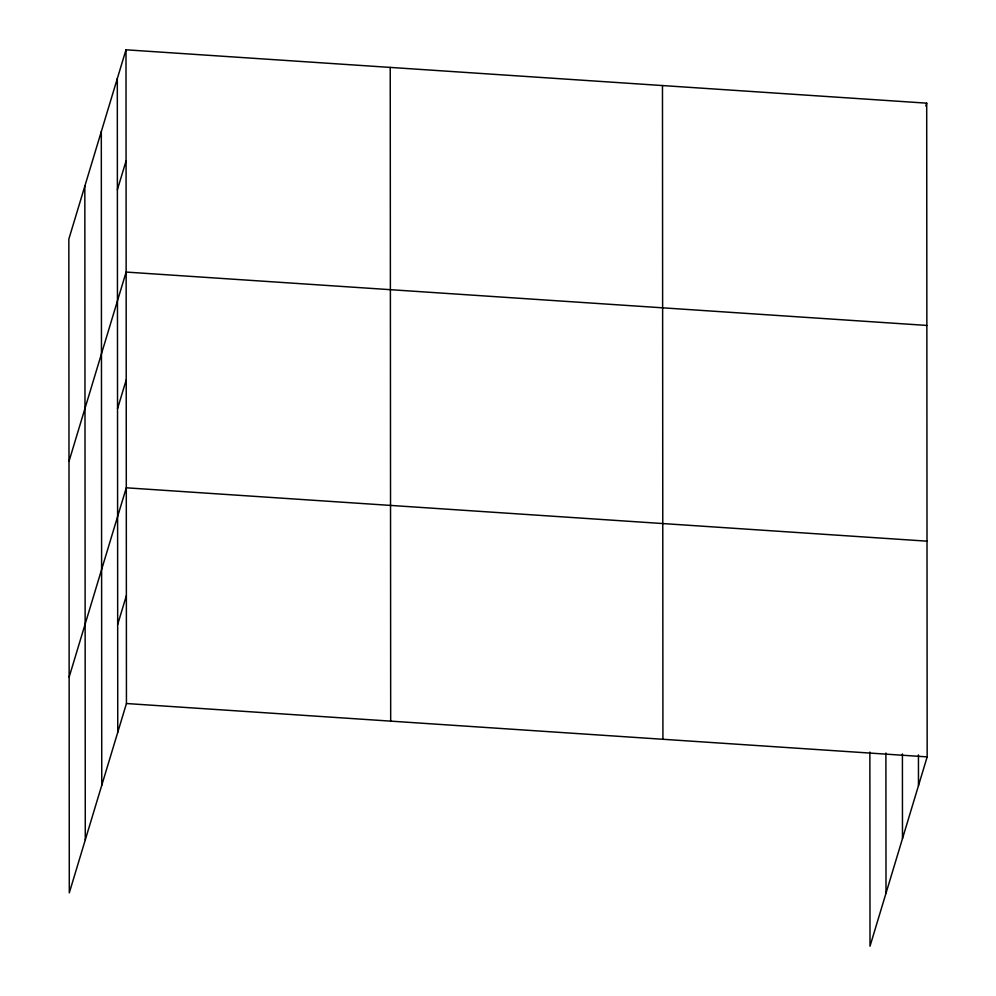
<?xml version="1.0" encoding="UTF-8"?>
<svg xmlns="http://www.w3.org/2000/svg" width="996" height="996" viewBox="0 0 996 996"><rect width="100%" height="100%" fill="white"/><g stroke="black" fill="none" stroke-linecap="round" stroke-linejoin="round"><path stroke-width="1.49" d="M125.994 49.8L68.836 239.115L69.297 892.839L126.442 703.525L125.994 49.8L926.703 103.161L927.164 756.885L870.006 946.2L869.869 752.042M117.379 189.738L126.069 160.929M68.985 461.385L126.143 272.07L926.865 325.431M117.528 408.734L126.218 379.937M69.135 677.106L126.293 487.803L927.015 541.164M117.677 624.467L126.368 595.658M925.844 106.037L926.703 103.161M126.442 703.525L927.164 756.885M918.449 754.868L918.474 785.682M902.413 753.91L902.476 838.657M885.905 753.001L886.004 893.225M662.477 85.556L662.925 739.281M390.233 67.404L390.681 721.141M117.304 78.597L117.752 732.321M101.306 131.572L101.754 785.296M84.834 186.14L85.283 839.865"/></g></svg>
